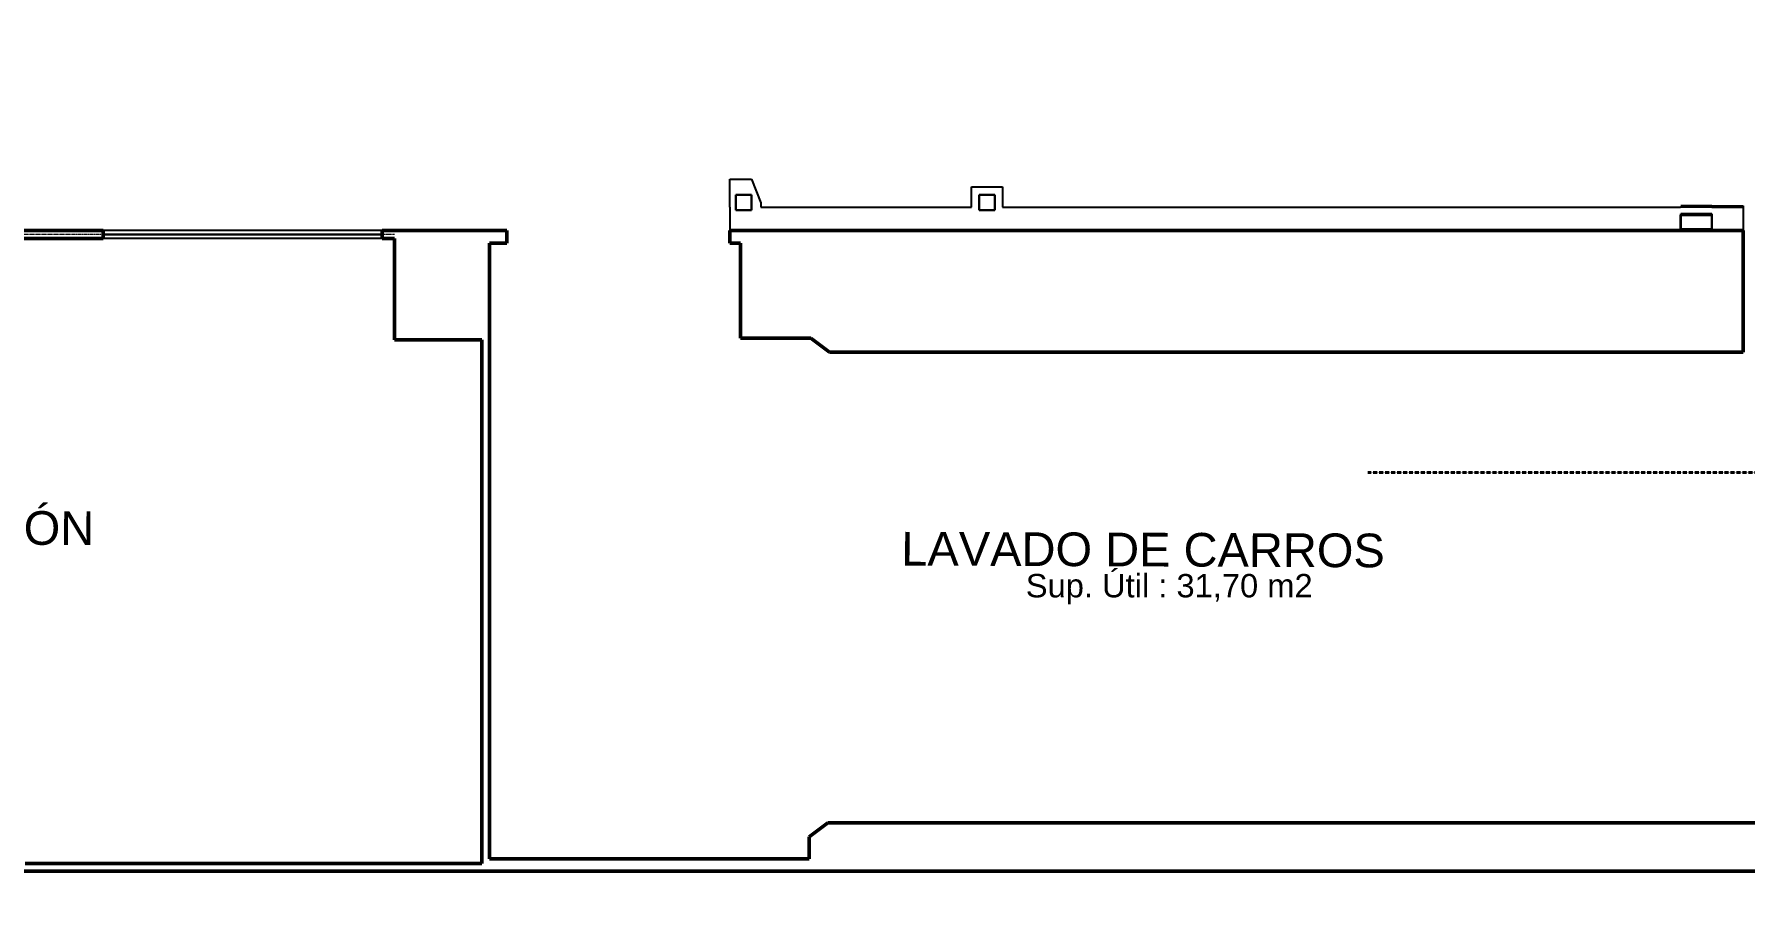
# Model space of a CAD drawing. Header units: inches. Extents: x -955375 to 106222, y -96450 to 64845.
# Drawn here: x 44384 to 55608, y 18202 to 23947 of the extents above; entities that cross this region are included whole.
import ezdxf

# ---------------------------------------------------------------- set-up
doc = ezdxf.new("R2010")
doc.units = ezdxf.units.IN
doc.header["$MEASUREMENT"] = 0
for name, pattern in [('CENTER2', [1.125, 0.75, -0.125, 0.125, -0.125]), ('CONTINUA', [0]), ('HIDDEN', [0.375, 0.25, -0.125])]:
    doc.linetypes.add(name, pattern=pattern)
for name, color, linetype in [('023_MUROS_2', 7, 'Continuous'), ('A_CORTE', 3, 'Continuous'), ('A_TEXTOLOCAL', 3, 'Continuous'), ('DIBUJO', 2, 'Continuous')]:
    doc.layers.add(name, color=color, linetype=linetype)
doc.layers.add('06 textos y cotas', color=4, linetype='Continuous', lineweight=15)
doc.layers.add('ACHUTECH', color=24, linetype='Continuous', lineweight=18)
doc.styles.get("Standard").update_dxf_attribs({"font": 'isocp2.shx'})
doc.styles.add('TEXTO-100', font='romans.shx', dxfattribs={"height": 0.15})
doc.dimstyles.new('SUPERPEQUEÑA', dxfattribs={"dimtxt": 0.1, "dimasz": 0.05, "dimexe": 0.1, "dimexo": 0.15, "dimgap": 0.05, "dimtad": 1, "dimzin": 0, "dimdsep": 46, "dimtxsty": 'Standard', "dimblk1": 'CRUZZ', "dimblk2": 'CRUZZ', "dimsah": 1, "dimcen": 0.03, "dimse1": 1, "dimse2": 1, "dimclrd": 109, "dimclre": 4, "dimclrt": 173, "dimadec": 0, "dimazin": 0, "dimtfac": 1, "dimtix": 1, "dimtmove": 1, "dimatfit": 3, "dimldrblk": 'CRUZZ', "dimfxl": 1, "dimtolj": 1, "dimtzin": 0, "dimlwd": -1, "dimarcsym": 0})

# ---------------------------------------------------------------- blocks, each defined once
blk = doc.blocks.new('CRUZ')
at = {"layer": 'DIBUJO', "color": 7, "lineweight": -3}
blk.add_line((0, 0), (0, 0), dxfattribs=at)
blk.add_line((0, 0), (0, 0), dxfattribs=at)
at = {"layer": 'DIBUJO', "color": 7, "lineweight": -3, "const_width": 0.05}
blk.add_lwpolyline([(0, 0, 1), (0, 0, 1)], format="xyb", close=True, dxfattribs=at)
blk = doc.blocks.new('CRUZZ')
at = {"layer": 'DIBUJO', "color": 3, "xscale": 10, "yscale": 10, "zscale": 10}
blk.add_blockref('CRUZ', (0, 0), dxfattribs=at)
blk = doc.blocks.new('*D209')
at = {"layer": 'ACHUTECH', "color": 7, "ltscale": 500, "transparency": 16777216}
blk.add_line((95544, 59153), (95544, 15079), dxfattribs=at)
at = {"layer": 'Defpoints', "color": 0, "linetype": 'CONTINUA', "ltscale": 500, "transparency": 16777216}
for p in [(30946, 59153), (85095, 15079), (95544, 15079)]:
    blk.add_point(p, dxfattribs=at)
at = {"layer": 'ACHUTECH', "color": 7, "linetype": 'CONTINUA', "ltscale": 500, "transparency": 16777216, "xscale": 0.05, "yscale": 0.05, "zscale": 0.05}
for p, rotation in [((95544, 59153), 90), ((95544, 15079), 270)]:
    blk.add_blockref('CRUZZ', p, dxfattribs=dict(at, rotation=rotation))
at = {"layer": 'ACHUTECH', "color": 7, "linetype": 'CONTINUA', "lineweight": 13, "ltscale": 500, "transparency": 16777216, "insert": (95544, 37116), "char_height": 0.15, "attachment_point": 5, "rotation": 90}
blk.add_mtext('\\A1;44073.80', dxfattribs=at)

msp = doc.modelspace()

# ---------------------------------------------------------------- linework, layer by layer
at = {"color": 7}
for p, q in [((48947.68, 22893.718), (48947.68, 22996.001)), ((48947.68, 22996.001), (49090.877, 22996.001)), ((49090.877, 22996.001), (49151.273, 22840.333)), ((50533.069, 22893.718), (50533.069, 22944.859)), ((50533.069, 22944.859), (50737.641, 22944.859)), ((50737.641, 22944.859), (50737.641, 22811.891)), ((48947.68, 22811.891), (48947.68, 22893.718)), ((48947.68, 22811.891), (48947.68, 22658.467)), ((49151.273, 22840.333), (49151.273, 22811.891)), ((49151.273, 22811.891), (50533.069, 22811.891)), ((50533.069, 22811.891), (50533.069, 22893.718)), ((50737.641, 22811.891), (55186.951, 22811.891)), ((55391.517, 22811.891), (55186.951, 22811.891)), ((55391.699, 22820.319), (55187.133, 22820.319)), ((55391.517, 22811.891), (55596.083, 22811.891)), ((55391.699, 22820.319), (55596.266, 22820.319)), ((55596.083, 22811.891), (55596.083, 22658.467)), ((55596.266, 22820.319), (55596.266, 22666.894)), ((46666.767, 22658.467), (44835.899, 22658.467)), ((46666.767, 22607.325), (44835.899, 22607.325)), ((55391.517, 22658.467), (55186.951, 22658.467)), ((55391.699, 22666.894), (55187.133, 22666.894))]:
    msp.add_line(p, q, dxfattribs=at)
at = {"layer": '023_MUROS_2', "color": 7, "lineweight": 50}
for p, q in [((44160.83, 22658.467), (44835.899, 22658.467)), ((44160.83, 22607.325), (44835.899, 22607.325)), ((44835.899, 22607.325), (44835.899, 22658.467)), ((46666.767, 22607.325), (46666.767, 22658.467)), ((46666.767, 22658.467), (47485.032, 22658.467)), ((46666.767, 22607.325), (46748.593, 22607.325)), ((46748.593, 21942.485), (46748.593, 22607.325)), ((47372.52, 18536.457), (47372.52, 22576.64)), ((47372.52, 22576.64), (47485.032, 22576.64)), ((47485.032, 22576.64), (47485.032, 22658.467)), ((48947.68, 22576.64), (48947.68, 22658.467)), ((48947.68, 22658.467), (55596.083, 22658.467)), ((48947.68, 22576.64), (49019.279, 22576.64)), ((49019.279, 22576.64), (49019.279, 21952.713)), ((55596.083, 21860.658), (55596.083, 22658.467)), ((46748.593, 21942.485), (47321.379, 21942.485)), ((47321.379, 18505.772), (47321.379, 21942.485)), ((49019.279, 21952.713), (49479.553, 21952.713)), ((49479.553, 21952.713), (49602.292, 21860.658)), ((49602.292, 21860.658), (55596.083, 21860.658)), ((49469.324, 18679.653), (49592.064, 18771.708)), ((49592.064, 18771.708), (57109.874, 18771.708)), ((49469.324, 18536.457), (49469.324, 18679.653)), ((47372.52, 18536.457), (49469.324, 18536.457)), ((44222.2, 18454.63), (57733.801, 18454.63)), ((44324.483, 18505.772), (47321.379, 18505.772))]:
    msp.add_line(p, q, dxfattribs=at)
at = {"layer": '06 textos y cotas', "color": 7, "linetype": 'CENTER2', "lineweight": 5}
msp.add_line((46748.593, 22632.896), (3867.531, 22632.896), dxfattribs=at)
at = {"layer": 'A_CORTE', "color": 7, "linetype": 'HIDDEN', "lineweight": 40, "ltscale": 3}
msp.add_line((97545.11, 21071.412), (53134.867, 21071.412), dxfattribs=at)
at = {"layer": 'A_TEXTOLOCAL', "color": 7, "lineweight": 30}
for p, q in [((48988.594, 22791.435), (48988.594, 22893.718)), ((48988.594, 22893.718), (49090.877, 22893.718)), ((49090.877, 22791.435), (48988.594, 22791.435)), ((49090.877, 22893.718), (49090.877, 22791.435)), ((50584.21, 22791.435), (50584.21, 22893.718)), ((50584.21, 22893.718), (50686.493, 22893.718)), ((50686.493, 22791.435), (50584.21, 22791.435)), ((50686.493, 22893.718), (50686.493, 22791.435)), ((55186.951, 22658.467), (55186.951, 22760.75)), ((55186.951, 22760.75), (55391.517, 22760.75)), ((55187.133, 22666.894), (55187.133, 22769.177)), ((55187.133, 22769.177), (55391.699, 22769.177)), ((55391.517, 22760.75), (55391.517, 22658.467)), ((55391.699, 22769.177), (55391.699, 22666.894)), ((44835.899, 22632.896), (46666.767, 22632.896))]:
    msp.add_line(p, q, dxfattribs=at)

# ---------------------------------------------------------------- texts
at = {"color": 7, "insert": (50890.342, 20205.648), "char_height": 153.42468, "width": 2503.05656, "attachment_point": 7}
msp.add_mtext('{\\fArial|b0|i0|c0|p34;Sup. Útil : 31,70 m2}', dxfattribs=at)
at = {"layer": 'A_TEXTOLOCAL', "color": 7, "char_height": 220.93154, "width": 5909.33788, "attachment_point": 3, "rotation": 359.7791332, "style": 'TEXTO-100'}
for s, insert in [('{\\fArial|b0|i0|c0|p34;OFICINA PRODUCCIÓN}', (44778.75, 20816.288)), ('{\\fArial|b0|i0|c0|p34;LAVADO DE CARROS}', (53246.333, 20669.784))]:
    msp.add_mtext(s, dxfattribs=dict(at, insert=insert))

# ---------------------------------------------------------------- dimensions: what is measured, and where the dimension line sits
at = {"layer": 'ACHUTECH', "color": 7, "linetype": 'CONTINUA', "lineweight": 13, "ltscale": 500}
dim = msp.add_linear_dim(base=(95544.065, 15079.287), p1=(30945.851, 59153.085), p2=(85094.536, 15079.287), angle=90, dimstyle='SUPERPEQUEÑA', override={"dimtxt": 0.15, "dimgap": 0.02, "dimclrd": 7, "dimclrt": 7, "dimfxl": 0.2}, dxfattribs=at)
dim.commit()
dim.dimension.update_dxf_attribs({"geometry": '*D209', "text_midpoint": (95543.97, 37116.186)})

doc.saveas('drawing.dxf')
